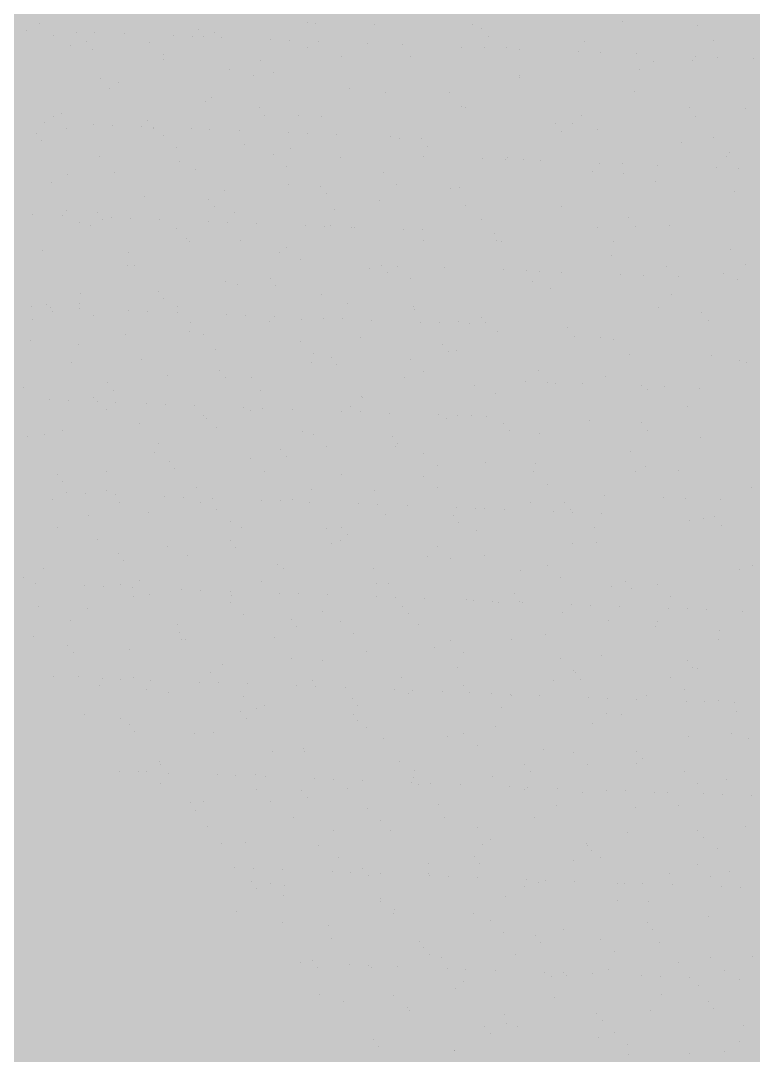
# Model space of a CAD drawing. Header units: millimetres. Extents: x 235 to 418, y 139 to 274.
# Drawn here: x 304.043 to 305.345, y 212.756 to 214.595 of the extents above; entities that cross this region are included whole.
import ezdxf

# ---------------------------------------------------------------- set-up
doc = ezdxf.new("R2010")
doc.units = ezdxf.units.MM
doc.header["$LTSCALE"] = 0.01
for name, color, linetype, lineweight in [('pasto', 153, 'Continuous', 9), ('puertas', 2, 'Continuous', 9), ('punto delgado', 4, 'Continuous', 0)]:
    doc.layers.add(name, color=color, linetype=linetype, lineweight=lineweight)

# ---------------------------------------------------------------- blocks, each defined once
blk = doc.blocks.new('A$C329661E2')
at = {"layer": 'puertas'}
for p, q in [((0.8028, 1.7617), (0.8028, 1.7617)), ((1.1372, 1.7625), (1.1372, 1.7625)), ((1.1468, 1.7617), (1.1468, 1.7617)), ((1.2207, 1.7599), (1.2207, 1.7599)), ((1.343, 1.7609), (1.343, 1.7609)), ((1.3545, 1.7554), (1.3545, 1.7554)), ((1.5299, 1.764), (1.5299, 1.764)), ((1.624, 1.759), (1.624, 1.759)), ((0.7867, 1.7533), (0.7867, 1.7533)), ((0.8194, 1.7467), (0.8194, 1.7467)), ((0.848, 1.7509), (0.848, 1.7509)), ((0.8715, 1.75), (0.8715, 1.75)), ((0.9082, 1.7486), (0.9082, 1.7486)), ((0.9694, 1.7462), (0.9694, 1.7462)), ((0.9929, 1.7453), (0.9929, 1.7453)), ((1.0007, 1.7545), (1.0007, 1.7545)), ((1.0075, 1.7457), (1.0075, 1.7457)), ((1.0212, 1.75), (1.0212, 1.75)), ((1.0296, 1.7438), (1.0296, 1.7438)), ((1.3627, 1.7448), (1.3627, 1.7448)), ((0.8411, 1.7345), (0.8411, 1.7345)), ((0.8614, 1.7386), (0.8614, 1.7386)), ((0.8683, 1.7297), (0.8683, 1.7297)), ((0.9402, 1.7384), (0.9402, 1.7384)), ((1.0909, 1.7415), (1.0909, 1.7415)), ((1.1144, 1.7405), (1.1144, 1.7405)), ((1.1369, 1.7317), (1.1369, 1.7317)), ((1.151, 1.7391), (1.151, 1.7391)), ((1.2115, 1.7368), (1.2115, 1.7368)), ((1.2555, 1.735), (1.2555, 1.735)), ((1.329, 1.7322), (1.329, 1.7322)), ((1.3572, 1.7311), (1.3572, 1.7311)), ((1.3856, 1.7319), (1.3856, 1.7319)), ((1.4012, 1.7294), (1.4012, 1.7294)), ((1.4819, 1.7389), (1.4819, 1.7389)), ((1.6439, 1.7409), (1.6439, 1.7409)), ((0.9568, 1.7234), (0.9568, 1.7234)), ((1.1791, 1.7199), (1.1791, 1.7199)), ((1.2657, 1.7203), (1.2657, 1.7203)), ((1.4748, 1.7265), (1.4748, 1.7265)), ((1.5029, 1.7254), (1.5029, 1.7254)), ((1.547, 1.7237), (1.547, 1.7237)), ((1.6205, 1.7208), (1.6205, 1.7208)), ((1.6487, 1.7197), (1.6487, 1.7197)), ((1.6927, 1.718), (1.6927, 1.718)), ((0.9568, 1.7161), (0.9568, 1.7161)), ((1.0399, 1.7039), (1.0399, 1.7039)), ((1.0777, 1.7151), (1.0777, 1.7151)), ((1.5505, 1.7039), (1.5505, 1.7039)), ((1.5687, 1.7139), (1.5687, 1.7139)), ((1.6172, 1.7151), (1.6172, 1.7151)), ((0.879, 1.6925), (0.879, 1.6925)), ((1.0696, 1.6962), (1.0696, 1.6962)), ((1.0942, 1.7001), (1.0942, 1.7001)), ((1.4011, 1.6964), (1.4011, 1.6964)), ((1.4016, 1.6947), (1.4016, 1.6947)), ((0.8895, 1.6807), (0.8895, 1.6807)), ((0.9006, 1.688), (0.9006, 1.688)), ((1.1895, 1.6801), (1.1895, 1.6801)), ((1.0165, 1.6692), (1.0165, 1.6692)), ((1.2345, 1.6755), (1.2345, 1.6755)), ((1.3142, 1.675), (1.3142, 1.675)), ((1.5449, 1.677), (1.5449, 1.677)), ((1.0094, 1.6645), (1.0094, 1.6645)), ((1.0769, 1.6562), (1.0769, 1.6562)), ((1.3288, 1.6584), (1.3288, 1.6584)), ((1.3341, 1.657), (1.3341, 1.657)), ((1.6131, 1.6565), (1.6131, 1.6565)), ((1.6838, 1.655), (1.6838, 1.655)), ((0.8195, 1.6452), (0.8195, 1.6452)), ((0.8293, 1.649), (0.8293, 1.649)), ((0.9376, 1.6402), (0.9376, 1.6402)), ((1.0837, 1.6473), (1.0837, 1.6473)), ((1.1251, 1.6462), (1.1251, 1.6462)), ((1.1539, 1.6459), (1.1539, 1.6459)), ((1.4791, 1.6471), (1.4791, 1.6471)), ((1.6213, 1.6459), (1.6213, 1.6459)), ((0.8087, 1.6375), (0.8087, 1.6375)), ((0.8361, 1.6301), (0.8361, 1.6301)), ((0.87, 1.6351), (0.87, 1.6351)), ((0.8935, 1.6342), (0.8935, 1.6342)), ((0.9302, 1.6327), (0.9302, 1.6327)), ((0.9445, 1.6313), (0.9445, 1.6313)), ((0.945, 1.6307), (0.945, 1.6307)), ((0.9915, 1.6303), (0.9915, 1.6303)), ((1.0149, 1.6294), (1.0149, 1.6294)), ((1.0516, 1.628), (1.0516, 1.628)), ((1.446, 1.6374), (1.446, 1.6374)), ((1.4542, 1.6267), (1.4542, 1.6267)), ((1.4677, 1.6364), (1.4677, 1.6364)), ((1.499, 1.629), (1.499, 1.629)), ((0.7984, 1.6242), (0.7984, 1.6242)), ((0.8052, 1.6154), (0.8052, 1.6154)), ((0.9569, 1.6219), (0.9569, 1.6219)), ((1.1129, 1.6256), (1.1129, 1.6256)), ((1.1364, 1.6247), (1.1364, 1.6247)), ((1.173, 1.6233), (1.173, 1.6233)), ((1.2407, 1.62), (1.2407, 1.62)), ((1.2516, 1.6177), (1.2516, 1.6177)), ((1.2789, 1.6182), (1.2789, 1.6182)), ((1.644, 1.6191), (1.644, 1.6191)), ((0.9735, 1.6068), (0.9735, 1.6068)), ((1.0578, 1.6108), (1.0578, 1.6108)), ((1.1161, 1.6056), (1.1161, 1.6056)), ((1.2871, 1.6076), (1.2871, 1.6076)), ((1.603, 1.6125), (1.603, 1.6125)), ((1.6639, 1.601), (1.6639, 1.601)), ((0.8777, 1.5952), (0.8777, 1.5952)), ((0.9768, 1.5896), (0.9768, 1.5896)), ((1.0944, 1.5985), (1.0944, 1.5985)), ((1.1777, 1.5946), (1.1777, 1.5946)), ((1.2819, 1.596), (1.2819, 1.596)), ((1.3555, 1.5932), (1.3555, 1.5932)), ((1.3836, 1.5921), (1.3836, 1.5921)), ((1.3869, 1.5938), (1.3869, 1.5938)), ((1.4057, 1.592), (1.4057, 1.592)), ((1.4276, 1.5904), (1.4276, 1.5904)), ((1.5012, 1.5875), (1.5012, 1.5875)), ((1.6601, 1.5958), (1.6601, 1.5958)), ((0.8957, 1.576), (0.8957, 1.576)), ((0.9976, 1.5791), (0.9976, 1.5791)), ((1.1109, 1.5835), (1.1109, 1.5835)), ((1.2318, 1.5752), (1.2318, 1.5752)), ((1.493, 1.5766), (1.493, 1.5766)), ((1.5293, 1.5864), (1.5293, 1.5864)), ((1.5308, 1.5745), (1.5308, 1.5745)), ((1.5734, 1.5847), (1.5734, 1.5847)), ((1.6469, 1.5818), (1.6469, 1.5818)), ((1.6751, 1.5807), (1.6751, 1.5807)), ((0.8175, 1.5635), (0.8175, 1.5635)), ((0.8376, 1.5736), (0.8376, 1.5736)), ((1.5706, 1.564), (1.5706, 1.564)), ((1.0332, 1.5527), (1.0332, 1.5527)), ((1.1133, 1.5607), (1.1133, 1.5607)), ((1.1531, 1.5578), (1.1531, 1.5578)), ((1.16, 1.549), (1.16, 1.549)), ((1.2484, 1.5602), (1.2484, 1.5602)), ((1.3147, 1.5558), (1.3147, 1.5558)), ((1.3259, 1.5575), (1.3259, 1.5575)), ((1.6696, 1.5525), (1.6696, 1.5525)), ((0.9332, 1.5452), (0.9332, 1.5452)), ((1.0138, 1.5418), (1.0138, 1.5418)), ((1.2261, 1.5408), (1.2261, 1.5408)), ((0.7941, 1.523), (0.7941, 1.523)), ((0.8362, 1.5286), (0.8362, 1.5286)), ((0.8746, 1.5259), (0.8746, 1.5259)), ((1.0207, 1.533), (1.0207, 1.533)), ((1.046, 1.5253), (1.046, 1.5253)), ((1.1706, 1.5294), (1.1706, 1.5294)), ((1.3342, 1.5351), (1.3342, 1.5351)), ((1.4535, 1.5338), (1.4535, 1.5338)), ((0.8308, 1.5216), (0.8308, 1.5216)), ((0.8528, 1.5135), (0.8528, 1.5135)), ((0.8814, 1.517), (0.8814, 1.517)), ((0.892, 1.5192), (0.892, 1.5192)), ((0.9155, 1.5183), (0.9155, 1.5183)), ((0.9522, 1.5169), (0.9522, 1.5169)), ((1.0135, 1.5145), (1.0135, 1.5145)), ((1.0369, 1.5136), (1.0369, 1.5136)), ((1.0736, 1.5122), (1.0736, 1.5122)), ((1.3541, 1.5171), (1.3541, 1.5171)), ((1.5374, 1.5193), (1.5374, 1.5193)), ((1.5888, 1.5099), (1.5888, 1.5099)), ((0.8659, 1.5097), (0.8659, 1.5097)), ((0.9736, 1.5053), (0.9736, 1.5053)), ((1.1349, 1.5098), (1.1349, 1.5098)), ((1.1584, 1.5089), (1.1584, 1.5089)), ((1.1659, 1.5091), (1.1659, 1.5091)), ((1.1923, 1.5072), (1.1923, 1.5072)), ((1.195, 1.5074), (1.195, 1.5074)), ((1.2563, 1.505), (1.2563, 1.505)), ((1.2798, 1.5041), (1.2798, 1.5041)), ((1.3703, 1.5002), (1.3703, 1.5002)), ((1.4991, 1.5072), (1.4991, 1.5072)), ((1.5457, 1.5087), (1.5457, 1.5087)), ((0.9858, 1.4936), (0.9858, 1.4936)), ((0.9902, 1.4902), (0.9902, 1.4902)), ((1.053, 1.4912), (1.053, 1.4912)), ((1.2816, 1.4908), (1.2816, 1.4908)), ((1.3727, 1.4912), (1.3727, 1.4912)), ((1.3786, 1.4895), (1.3786, 1.4895)), ((1.519, 1.4891), (1.519, 1.4891)), ((0.8057, 1.478), (0.8057, 1.478)), ((0.9138, 1.4753), (0.9138, 1.4753)), ((1.1015, 1.4753), (1.1015, 1.4753)), ((1.111, 1.482), (1.111, 1.482)), ((1.5166, 1.4719), (1.5166, 1.4719)), ((1.664, 1.4792), (1.664, 1.4792)), ((0.9124, 1.4594), (0.9124, 1.4594)), ((0.9214, 1.4597), (0.9214, 1.4597)), ((1.1276, 1.4669), (1.1276, 1.4669)), ((1.2293, 1.4594), (1.2293, 1.4594)), ((1.2485, 1.4587), (1.2485, 1.4587)), ((1.5845, 1.4586), (1.5845, 1.4586)), ((1.6839, 1.4611), (1.6839, 1.4611)), ((1.2143, 1.4554), (1.2143, 1.4554)), ((1.2362, 1.4506), (1.2362, 1.4506)), ((1.3083, 1.457), (1.3083, 1.457)), ((1.3819, 1.4542), (1.3819, 1.4542)), ((1.41, 1.4531), (1.41, 1.4531)), ((1.4257, 1.4521), (1.4257, 1.4521)), ((1.454, 1.4513), (1.454, 1.4513)), ((1.5276, 1.4485), (1.5276, 1.4485)), ((1.5558, 1.4474), (1.5558, 1.4474)), ((1.5998, 1.4457), (1.5998, 1.4457)), ((1.6555, 1.4499), (1.6555, 1.4499)), ((1.0342, 1.4398), (1.0342, 1.4398)), ((1.0498, 1.4361), (1.0498, 1.4361)), ((1.0901, 1.4435), (1.0901, 1.4435)), ((1.0969, 1.4346), (1.0969, 1.4346)), ((1.265, 1.4436), (1.265, 1.4436)), ((1.4174, 1.4394), (1.4174, 1.4394)), ((1.6733, 1.4428), (1.6733, 1.4428)), ((0.8541, 1.4242), (0.8541, 1.4242)), ((0.9508, 1.4275), (0.9508, 1.4275)), ((1.1541, 1.4237), (1.1541, 1.4237)), ((1.4394, 1.4312), (1.4394, 1.4312)), ((1.5906, 1.4241), (1.5906, 1.4241)), ((0.7926, 1.4081), (0.7926, 1.4081)), ((0.8115, 1.4115), (0.8115, 1.4115)), ((0.8161, 1.4072), (0.8161, 1.4072)), ((0.8529, 1.412), (0.8529, 1.412)), ((0.9577, 1.4186), (0.9577, 1.4186)), ((0.974, 1.4081), (0.974, 1.4081)), ((1.1873, 1.4128), (1.1873, 1.4128)), ((1.2685, 1.4089), (1.2685, 1.4089)), ((1.5747, 1.4073), (1.5747, 1.4073)), ((0.8184, 1.4027), (0.8184, 1.4027)), ((0.8528, 1.4058), (0.8528, 1.4058)), ((0.8694, 1.397), (0.8694, 1.397)), ((0.914, 1.4034), (0.914, 1.4034)), ((0.9375, 1.4025), (0.9375, 1.4025)), ((0.9742, 1.401), (0.9742, 1.401)), ((1.0355, 1.3987), (1.0355, 1.3987)), ((1.0589, 1.3977), (1.0589, 1.3977)), ((1.0956, 1.3963), (1.0956, 1.3963)), ((1.1569, 1.3939), (1.1569, 1.3939)), ((1.2698, 1.4053), (1.2698, 1.4053)), ((1.3542, 1.3952), (1.3542, 1.3952)), ((1.6289, 1.4013), (1.6289, 1.4013)), ((0.7939, 1.3925), (0.7939, 1.3925)), ((0.9903, 1.3887), (0.9903, 1.3887)), ((1.0897, 1.3898), (1.0897, 1.3898)), ((1.1293, 1.3929), (1.1293, 1.3929)), ((1.1804, 1.393), (1.1804, 1.393)), ((1.2171, 1.3916), (1.2171, 1.3916)), ((1.2783, 1.3892), (1.2783, 1.3892)), ((1.3018, 1.3883), (1.3018, 1.3883)), ((1.3247, 1.3895), (1.3247, 1.3895)), ((1.3385, 1.3869), (1.3385, 1.3869)), ((1.3586, 1.3887), (1.3586, 1.3887)), ((1.4618, 1.3821), (1.4618, 1.3821)), ((1.6371, 1.3907), (1.6371, 1.3907)), ((0.9096, 1.3742), (0.9096, 1.3742)), ((0.99, 1.3769), (0.99, 1.3769)), ((1.0069, 1.3736), (1.0069, 1.3736)), ((1.2025, 1.3699), (1.2025, 1.3699)), ((1.3741, 1.3772), (1.3741, 1.3772)), ((1.47, 1.3715), (1.47, 1.3715)), ((1.5025, 1.3693), (1.5025, 1.3693)), ((0.7917, 1.3661), (0.7917, 1.3661)), ((0.8507, 1.3609), (0.8507, 1.3609)), ((1.1277, 1.3654), (1.1277, 1.3654)), ((1.3055, 1.3611), (1.3055, 1.3611)), ((1.5191, 1.3673), (1.5191, 1.3673)), ((0.9291, 1.3428), (0.9291, 1.3428)), ((1.0224, 1.3543), (1.0224, 1.3543)), ((1.1443, 1.3503), (1.1443, 1.3503)), ((1.1663, 1.3451), (1.1663, 1.3451)), ((1.3124, 1.3522), (1.3124, 1.3522)), ((1.3224, 1.3537), (1.3224, 1.3537)), ((1.539, 1.3492), (1.539, 1.3492)), ((1.6413, 1.3473), (1.6413, 1.3473)), ((0.8423, 1.3388), (0.8423, 1.3388)), ((1.1423, 1.3382), (1.1423, 1.3382)), ((1.1731, 1.3363), (1.1731, 1.3363)), ((1.2652, 1.3421), (1.2652, 1.3421)), ((1.6759, 1.3406), (1.6759, 1.3406)), ((1.6841, 1.3393), (1.6841, 1.3393)), ((0.9622, 1.3226), (0.9622, 1.3226)), ((1.027, 1.3291), (1.027, 1.3291)), ((1.0339, 1.3203), (1.0339, 1.3203)), ((1.0665, 1.3195), (1.0665, 1.3195)), ((1.258, 1.3199), (1.258, 1.3199)), ((1.2817, 1.327), (1.2817, 1.327)), ((1.4252, 1.3286), (1.4252, 1.3286)), ((1.5088, 1.3214), (1.5088, 1.3214)), ((0.7821, 1.3071), (0.7821, 1.3071)), ((0.8878, 1.3132), (0.8878, 1.3132)), ((0.8946, 1.3043), (0.8946, 1.3043)), ((1.0779, 1.3043), (1.0779, 1.3043)), ((1.3447, 1.3105), (1.3447, 1.3105)), ((1.4083, 1.3151), (1.4083, 1.3151)), ((1.4364, 1.314), (1.4364, 1.314)), ((1.4457, 1.3122), (1.4457, 1.3122)), ((1.4805, 1.3123), (1.4805, 1.3123)), ((1.554, 1.3095), (1.554, 1.3095)), ((1.5605, 1.3048), (1.5605, 1.3048)), ((1.5822, 1.3084), (1.5822, 1.3084)), ((1.6262, 1.3067), (1.6262, 1.3067)), ((0.8146, 1.2923), (0.8146, 1.2923)), ((0.8381, 1.2914), (0.8381, 1.2914)), ((0.8696, 1.2954), (0.8696, 1.2954)), ((1.204, 1.2962), (1.204, 1.2962)), ((1.2055, 1.2945), (1.2055, 1.2945)), ((1.3708, 1.3), (1.3708, 1.3)), ((0.8748, 1.2899), (0.8748, 1.2899)), ((0.8861, 1.2804), (0.8861, 1.2804)), ((0.8978, 1.2887), (0.8978, 1.2887)), ((0.936, 1.2875), (0.936, 1.2875)), ((0.9595, 1.2866), (0.9595, 1.2866)), ((0.9962, 1.2852), (0.9962, 1.2852)), ((1.0575, 1.2828), (1.0575, 1.2828)), ((1.0662, 1.2785), (1.0662, 1.2785)), ((1.081, 1.2819), (1.081, 1.2819)), ((1.1176, 1.2805), (1.1176, 1.2805)), ((1.1789, 1.2781), (1.1789, 1.2781)), ((1.1907, 1.2844), (1.1907, 1.2844)), ((1.6106, 1.2842), (1.6106, 1.2842)), ((1.007, 1.2721), (1.007, 1.2721)), ((1.0106, 1.2688), (1.0106, 1.2688)), ((1.2024, 1.2772), (1.2024, 1.2772)), ((1.2391, 1.2757), (1.2391, 1.2757)), ((1.3003, 1.2734), (1.3003, 1.2734)), ((1.3106, 1.2683), (1.3106, 1.2683)), ((1.3238, 1.2724), (1.3238, 1.2724)), ((1.3414, 1.2729), (1.3414, 1.2729)), ((1.3605, 1.271), (1.3605, 1.271)), ((1.4883, 1.2667), (1.4883, 1.2667)), ((0.8305, 1.2533), (0.8305, 1.2533)), ((0.927, 1.2626), (0.927, 1.2626)), ((1.0236, 1.2571), (1.0236, 1.2571)), ((1.1305, 1.2527), (1.1305, 1.2527)), ((1.3817, 1.2627), (1.3817, 1.2627)), ((1.3886, 1.2539), (1.3886, 1.2539)), ((1.5532, 1.2641), (1.5532, 1.2641)), ((1.5615, 1.2535), (1.5615, 1.2535)), ((0.7877, 1.2466), (0.7877, 1.2466)), ((0.8084, 1.2495), (0.8084, 1.2495)), ((1.1444, 1.2488), (1.1444, 1.2488)), ((1.2425, 1.2467), (1.2425, 1.2467)), ((1.4263, 1.2499), (1.4263, 1.2499)), ((1.6272, 1.2447), (1.6272, 1.2447)), ((0.9458, 1.2262), (0.9458, 1.2262)), ((0.9504, 1.2371), (0.9504, 1.2371)), ((1.1032, 1.2308), (1.1032, 1.2308)), ((1.161, 1.2338), (1.161, 1.2338)), ((1.2462, 1.2344), (1.2462, 1.2344)), ((1.2493, 1.2379), (1.2493, 1.2379)), ((1.5392, 1.2274), (1.5392, 1.2274)), ((0.964, 1.2148), (0.964, 1.2148)), ((1.0661, 1.2188), (1.0661, 1.2188)), ((1.1101, 1.2219), (1.1101, 1.2219)), ((1.2818, 1.2255), (1.2818, 1.2255)), ((1.359, 1.2145), (1.359, 1.2145)), ((0.886, 1.2033), (0.886, 1.2033)), ((0.9708, 1.2059), (0.9708, 1.2059)), ((1.0832, 1.2029), (1.0832, 1.2029)), ((1.2984, 1.2105), (1.2984, 1.2105)), ((1.4193, 1.2022), (1.4193, 1.2022)), ((1.4209, 1.2121), (1.4209, 1.2121)), ((1.5464, 1.2022), (1.5464, 1.2022)), ((1.5591, 1.2093), (1.5591, 1.2093)), ((1.6003, 1.2034), (1.6003, 1.2034)), ((0.8247, 1.1988), (0.8247, 1.1988)), ((0.8316, 1.19), (0.8316, 1.19)), ((1.1789, 1.1989), (1.1789, 1.1989)), ((1.2817, 1.1961), (1.2817, 1.1961)), ((0.8366, 1.1764), (0.8366, 1.1764)), ((0.8601, 1.1755), (0.8601, 1.1755)), ((0.8862, 1.1788), (0.8862, 1.1788)), ((0.9988, 1.1834), (0.9988, 1.1834)), ((1.1424, 1.1802), (1.1424, 1.1802)), ((1.2206, 1.1796), (1.2206, 1.1796)), ((1.2988, 1.1828), (1.2988, 1.1828)), ((1.4358, 1.1871), (1.4358, 1.1871)), ((1.6902, 1.1828), (1.6902, 1.1828)), ((0.8187, 1.1678), (0.8187, 1.1678)), ((0.8968, 1.1741), (0.8968, 1.1741)), ((0.9028, 1.1638), (0.9028, 1.1638)), ((0.958, 1.1717), (0.958, 1.1717)), ((0.9815, 1.1708), (0.9815, 1.1708)), ((1.0032, 1.1642), (1.0032, 1.1642)), ((1.0182, 1.1694), (1.0182, 1.1694)), ((1.0795, 1.167), (1.0795, 1.167)), ((1.103, 1.1661), (1.103, 1.1661)), ((1.1187, 1.1672), (1.1187, 1.1672)), ((1.1396, 1.1646), (1.1396, 1.1646)), ((1.2009, 1.1622), (1.2009, 1.1622)), ((1.4145, 1.1645), (1.4145, 1.1645)), ((1.458, 1.1644), (1.458, 1.1644)), ((1.5069, 1.1733), (1.5069, 1.1733)), ((1.5804, 1.1705), (1.5804, 1.1705)), ((1.6086, 1.1694), (1.6086, 1.1694)), ((1.6526, 1.1676), (1.6526, 1.1676)), ((0.9386, 1.1517), (0.9386, 1.1517)), ((1.0237, 1.1555), (1.0237, 1.1555)), ((1.2244, 1.1613), (1.2244, 1.1613)), ((1.2344, 1.1489), (1.2344, 1.1489)), ((1.2611, 1.1599), (1.2611, 1.1599)), ((1.3223, 1.1575), (1.3223, 1.1575)), ((1.3458, 1.1566), (1.3458, 1.1566)), ((1.3581, 1.1563), (1.3581, 1.1563)), ((1.3825, 1.1552), (1.3825, 1.1552)), ((1.4438, 1.1528), (1.4438, 1.1528)), ((1.4648, 1.1555), (1.4648, 1.1555)), ((1.4673, 1.1519), (1.4673, 1.1519)), ((1.5039, 1.1504), (1.5039, 1.1504)), ((0.8639, 1.1482), (0.8639, 1.1482)), ((1.0402, 1.1405), (1.0402, 1.1405)), ((1.3187, 1.1484), (1.3187, 1.1484)), ((1.3255, 1.1395), (1.3255, 1.1395)), ((1.613, 1.1422), (1.613, 1.1422)), ((1.6306, 1.1443), (1.6306, 1.1443)), ((1.6447, 1.1461), (1.6447, 1.1461)), ((0.825, 1.133), (0.825, 1.133)), ((1.0543, 1.1333), (1.0543, 1.1333)), ((1.1611, 1.1322), (1.1611, 1.1322)), ((1.1794, 1.1324), (1.1794, 1.1324)), ((1.1863, 1.1236), (1.1863, 1.1236)), ((1.3472, 1.129), (1.3472, 1.129)), ((1.4955, 1.133), (1.4955, 1.133)), ((1.6529, 1.1354), (1.6529, 1.1354)), ((0.8742, 1.1178), (0.8742, 1.1178)), ((1.0402, 1.1164), (1.0402, 1.1164)), ((1.1671, 1.1134), (1.1671, 1.1134)), ((1.1777, 1.1172), (1.1777, 1.1172)), ((1.4671, 1.1129), (1.4671, 1.1129)), ((1.4972, 1.1138), (1.4972, 1.1138)), ((0.9009, 1.1004), (0.9009, 1.1004)), ((0.9625, 1.1096), (0.9625, 1.1096)), ((0.987, 1.0979), (0.987, 1.0979)), ((1.047, 1.1076), (1.047, 1.1076)), ((1.287, 1.0973), (1.287, 1.0973)), ((1.2985, 1.1089), (1.2985, 1.1089)), ((1.3579, 1.0978), (1.3579, 1.0978)), ((0.9078, 1.0916), (0.9078, 1.0916)), ((1.0999, 1.0863), (1.0999, 1.0863)), ((1.3151, 1.0939), (1.3151, 1.0939)), ((1.436, 1.0856), (1.436, 1.0856)), ((1.6917, 1.0853), (1.6917, 1.0853)), ((0.8069, 1.0823), (0.8069, 1.0823)), ((1.1069, 1.0817), (1.1069, 1.0817)), ((1.2186, 1.0818), (1.2186, 1.0818)), ((1.4027, 1.079), (1.4027, 1.079)), ((1.6761, 1.0802), (1.6761, 1.0802)), ((0.7821, 1.0705), (0.7821, 1.0705)), ((0.7973, 1.063), (0.7973, 1.063)), ((0.8586, 1.0606), (0.8586, 1.0606)), ((0.8821, 1.0597), (0.8821, 1.0597)), ((0.9029, 1.0623), (0.9029, 1.0623)), ((0.9188, 1.0582), (0.9188, 1.0582)), ((0.9268, 1.0662), (0.9268, 1.0662)), ((1.0794, 1.0658), (1.0794, 1.0658)), ((1.2226, 1.0634), (1.2226, 1.0634)), ((1.2373, 1.063), (1.2373, 1.063)), ((1.4525, 1.0706), (1.4525, 1.0706)), ((1.5155, 1.0591), (1.5155, 1.0591)), ((1.5342, 1.066), (1.5342, 1.066)), ((1.5734, 1.0623), (1.5734, 1.0623)), ((0.9195, 1.0472), (0.9195, 1.0472)), ((0.9401, 1.0499), (0.9401, 1.0499)), ((0.9801, 1.0559), (0.9801, 1.0559)), ((1.0035, 1.0549), (1.0035, 1.0549)), ((1.0402, 1.0535), (1.0402, 1.0535)), ((1.0425, 1.0479), (1.0425, 1.0479)), ((1.1015, 1.0511), (1.1015, 1.0511)), ((1.125, 1.0502), (1.125, 1.0502)), ((1.1616, 1.0488), (1.1616, 1.0488)), ((1.2229, 1.0464), (1.2229, 1.0464)), ((1.2464, 1.0455), (1.2464, 1.0455)), ((1.3949, 1.05), (1.3949, 1.05)), ((1.541, 1.0572), (1.541, 1.0572)), ((1.5899, 1.0473), (1.5899, 1.0473)), ((0.8009, 1.0339), (0.8009, 1.0339)), ((1.0404, 1.0389), (1.0404, 1.0389)), ((1.2557, 1.034), (1.2557, 1.034)), ((1.2831, 1.0441), (1.2831, 1.0441)), ((1.3354, 1.0435), (1.3354, 1.0435)), ((1.3443, 1.0417), (1.3443, 1.0417)), ((1.3678, 1.0408), (1.3678, 1.0408)), ((1.3748, 1.0397), (1.3748, 1.0397)), ((1.4018, 1.0412), (1.4018, 1.0412)), ((1.4045, 1.0393), (1.4045, 1.0393)), ((1.4658, 1.0369), (1.4658, 1.0369)), ((1.4893, 1.036), (1.4893, 1.036)), ((1.5259, 1.0346), (1.5259, 1.0346)), ((0.8624, 1.0323), (0.8624, 1.0323)), ((1.0569, 1.0239), (1.0569, 1.0239)), ((1.1553, 1.028), (1.1553, 1.028)), ((1.2625, 1.0252), (1.2625, 1.0252)), ((1.4553, 1.0274), (1.4553, 1.0274)), ((1.5872, 1.0322), (1.5872, 1.0322)), ((1.6107, 1.0313), (1.6107, 1.0313)), ((1.635, 1.0303), (1.635, 1.0303)), ((1.679, 1.0286), (1.679, 1.0286)), ((0.8417, 1.0164), (0.8417, 1.0164)), ((0.9752, 1.0124), (0.9752, 1.0124)), ((1.1164, 1.0181), (1.1164, 1.0181)), ((1.1232, 1.0092), (1.1232, 1.0092)), ((1.1778, 1.0156), (1.1778, 1.0156)), ((1.2752, 1.0118), (1.2752, 1.0118)), ((1.5122, 1.0164), (1.5122, 1.0164)), ((1.571, 1.0091), (1.571, 1.0091)), ((1.5734, 1.0154), (1.5734, 1.0154)), ((0.7951, 0.9968), (0.7951, 0.9968)), ((0.9771, 1.0021), (0.9771, 1.0021)), ((1.0951, 0.9963), (1.0951, 0.9963)), ((1.1944, 1.0006), (1.1944, 1.0006)), ((1.4341, 0.9994), (1.4341, 0.9994)), ((1.6507, 1.0044), (1.6507, 1.0044)), ((0.8379, 0.9861), (0.8379, 0.9861)), ((0.9792, 0.9931), (0.9792, 0.9931)), ((0.984, 0.9932), (0.984, 0.9932)), ((1.2949, 0.9834), (1.2949, 0.9834)), ((1.3152, 0.9923), (1.3152, 0.9923)), ((1.3909, 0.9935), (1.3909, 0.9935)), ((1.6496, 0.9931), (1.6496, 0.9931)), ((0.8447, 0.9773), (0.8447, 0.9773)), ((0.915, 0.9807), (0.915, 0.9807)), ((1.1166, 0.9698), (1.1166, 0.9698)), ((1.2108, 0.9779), (1.2108, 0.9779)), ((1.3318, 0.9773), (1.3318, 0.9773)), ((1.4526, 0.969), (1.4526, 0.969)), ((1.5037, 0.9736), (1.5037, 0.9736)), ((1.0307, 0.9624), (1.0307, 0.9624)), ((1.1556, 0.9675), (1.1556, 0.9675)), ((1.3236, 0.958), (1.3236, 0.958)), ((1.6104, 0.9676), (1.6104, 0.9676)), ((1.6172, 0.9588), (1.6172, 0.9588)), ((1.6236, 0.9575), (1.6236, 0.9575)), ((0.8194, 0.9471), (0.8194, 0.9471)), ((0.8506, 0.9468), (0.8506, 0.9468)), ((0.8806, 0.9447), (0.8806, 0.9447)), ((0.9041, 0.9438), (0.9041, 0.9438)), ((0.9196, 0.9457), (0.9196, 0.9457)), ((0.9408, 0.9424), (0.9408, 0.9424)), ((1.0163, 0.9515), (1.0163, 0.9515)), ((1.1435, 0.9425), (1.1435, 0.9425)), ((1.254, 0.9464), (1.254, 0.9464)), ((1.4692, 0.954), (1.4692, 0.954)), ((1.4711, 0.9517), (1.4711, 0.9517)), ((1.478, 0.9428), (1.478, 0.9428)), ((1.5901, 0.9457), (1.5901, 0.9457)), ((0.8771, 0.9355), (0.8771, 0.9355)), ((0.9362, 0.9306), (0.9362, 0.9306)), ((1.0021, 0.94), (1.0021, 0.94)), ((1.0255, 0.9391), (1.0255, 0.9391)), ((1.0622, 0.9377), (1.0622, 0.9377)), ((1.1235, 0.9353), (1.1235, 0.9353)), ((1.147, 0.9344), (1.147, 0.9344)), ((1.1836, 0.9329), (1.1836, 0.9329)), ((1.2449, 0.9306), (1.2449, 0.9306)), ((1.2684, 0.9296), (1.2684, 0.9296)), ((1.3319, 0.9357), (1.3319, 0.9357)), ((1.4435, 0.9419), (1.4435, 0.9419)), ((1.6066, 0.9307), (1.6066, 0.9307)), ((0.9634, 0.9269), (0.9634, 0.9269)), ((1.057, 0.9224), (1.057, 0.9224)), ((1.1926, 0.9197), (1.1926, 0.9197)), ((1.2634, 0.9263), (1.2634, 0.9263)), ((1.3051, 0.9282), (1.3051, 0.9282)), ((1.3387, 0.9268), (1.3387, 0.9268)), ((1.3664, 0.9258), (1.3664, 0.9258)), ((1.3898, 0.9249), (1.3898, 0.9249)), ((1.3914, 0.9231), (1.3914, 0.9231)), ((1.4265, 0.9235), (1.4265, 0.9235)), ((1.4878, 0.9211), (1.4878, 0.9211)), ((1.5113, 0.9202), (1.5113, 0.9202)), ((1.5479, 0.9188), (1.5479, 0.9188)), ((1.5592, 0.9236), (1.5592, 0.9236)), ((1.6092, 0.9164), (1.6092, 0.9164)), ((1.6496, 0.917), (1.6496, 0.917)), ((1.0533, 0.9037), (1.0533, 0.9037)), ((1.0736, 0.9073), (1.0736, 0.9073)), ((1.0833, 0.9108), (1.0833, 0.9108)), ((1.1995, 0.9109), (1.1995, 0.9109)), ((1.3791, 0.908), (1.3791, 0.908)), ((1.6327, 0.9155), (1.6327, 0.9155)), ((1.6694, 0.914), (1.6694, 0.914)), ((1.672, 0.9037), (1.672, 0.9037)), ((0.8584, 0.8998), (0.8584, 0.8998)), ((0.9032, 0.8952), (0.9032, 0.8952)), ((1.0602, 0.8949), (1.0602, 0.8949)), ((1.1945, 0.8991), (1.1945, 0.8991)), ((1.199, 0.8925), (1.199, 0.8925)), ((1.5103, 0.9011), (1.5103, 0.9011)), ((1.5289, 0.8998), (1.5289, 0.8998)), ((0.9141, 0.8877), (0.9141, 0.8877)), ((0.9209, 0.8789), (0.9209, 0.8789)), ((1.211, 0.884), (1.211, 0.884)), ((1.3711, 0.8851), (1.3711, 0.8851)), ((1.4919, 0.8881), (1.4919, 0.8881)), ((0.9958, 0.8765), (0.9958, 0.8765)), ((1.0189, 0.8769), (1.0189, 0.8769)), ((1.2318, 0.8691), (1.2318, 0.8691)), ((1.3118, 0.8726), (1.3118, 0.8726)), ((1.3319, 0.8757), (1.3319, 0.8757)), ((1.6118, 0.872), (1.6118, 0.872)), ((1.6663, 0.8765), (1.6663, 0.8765)), ((1.6866, 0.8693), (1.6866, 0.8693)), ((1.0926, 0.8531), (1.0926, 0.8531)), ((1.1317, 0.857), (1.1317, 0.857)), ((1.1333, 0.8532), (1.1333, 0.8532)), ((1.3485, 0.8607), (1.3485, 0.8607)), ((1.4317, 0.8564), (1.4317, 0.8564)), ((1.4693, 0.8524), (1.4693, 0.8524)), ((1.5473, 0.8533), (1.5473, 0.8533)), ((0.9516, 0.8414), (0.9516, 0.8414)), ((1.2516, 0.8409), (1.2516, 0.8409)), ((1.5542, 0.8445), (1.5542, 0.8445)), ((0.9026, 0.8289), (0.9026, 0.8289)), ((0.9261, 0.828), (0.9261, 0.828)), ((0.9363, 0.8291), (0.9363, 0.8291)), ((0.9533, 0.8372), (0.9533, 0.8372)), ((0.9628, 0.8266), (0.9628, 0.8266)), ((1.2707, 0.8299), (1.2707, 0.8299)), ((1.4081, 0.8373), (1.4081, 0.8373)), ((1.4149, 0.8285), (1.4149, 0.8285)), ((1.4859, 0.8374), (1.4859, 0.8374)), ((1.5474, 0.8381), (1.5474, 0.8381)), ((1.6067, 0.8291), (1.6067, 0.8291)), ((0.9529, 0.8141), (0.9529, 0.8141)), ((1.0241, 0.8242), (1.0241, 0.8242)), ((1.0475, 0.8233), (1.0475, 0.8233)), ((1.0715, 0.8253), (1.0715, 0.8253)), ((1.0842, 0.8218), (1.0842, 0.8218)), ((1.1455, 0.8194), (1.1455, 0.8194)), ((1.169, 0.8185), (1.169, 0.8185)), ((1.2057, 0.8171), (1.2057, 0.8171)), ((1.2669, 0.8147), (1.2669, 0.8147)), ((1.2688, 0.8213), (1.2688, 0.8213)), ((1.2904, 0.8138), (1.2904, 0.8138)), ((1.3673, 0.8225), (1.3673, 0.8225)), ((1.6233, 0.8141), (1.6233, 0.8141)), ((1.6602, 0.8182), (1.6602, 0.8182)), ((1.0737, 0.8058), (1.0737, 0.8058)), ((1.1296, 0.8054), (1.1296, 0.8054)), ((1.1872, 0.807), (1.1872, 0.807)), ((1.2757, 0.8125), (1.2757, 0.8125)), ((1.3271, 0.8124), (1.3271, 0.8124)), ((1.3884, 0.81), (1.3884, 0.81)), ((1.4081, 0.8066), (1.4081, 0.8066)), ((1.4118, 0.8091), (1.4118, 0.8091)), ((1.4485, 0.8076), (1.4485, 0.8076)), ((1.4801, 0.8026), (1.4801, 0.8026)), ((1.5098, 0.8053), (1.5098, 0.8053)), ((1.5333, 0.8043), (1.5333, 0.8043)), ((1.5699, 0.8029), (1.5699, 0.8029)), ((1.5865, 0.8027), (1.5865, 0.8027)), ((1.6312, 0.8005), (1.6312, 0.8005)), ((0.9903, 0.7894), (0.9903, 0.7894)), ((1.0071, 0.7914), (1.0071, 0.7914)), ((1.0903, 0.7907), (1.0903, 0.7907)), ((1.1364, 0.7965), (1.1364, 0.7965)), ((1.6547, 0.7996), (1.6547, 0.7996)), ((1.6914, 0.7982), (1.6914, 0.7982)), ((0.9972, 0.7805), (0.9972, 0.7805)), ((1.2112, 0.7825), (1.2112, 0.7825)), ((1.3, 0.7871), (1.3, 0.7871)), ((1.4473, 0.7867), (1.4473, 0.7867)), ((1.5455, 0.7832), (1.5455, 0.7832)), ((1.6, 0.7865), (1.6, 0.7865)), ((1.1199, 0.7715), (1.1199, 0.7715)), ((1.2277, 0.7674), (1.2277, 0.7674)), ((1.308, 0.7707), (1.308, 0.7707)), ((1.4199, 0.7709), (1.4199, 0.7709)), ((1.0125, 0.7599), (1.0125, 0.7599)), ((1.1688, 0.7548), (1.1688, 0.7548)), ((1.2398, 0.7554), (1.2398, 0.7554)), ((1.3486, 0.7592), (1.3486, 0.7592)), ((1.5356, 0.7526), (1.5356, 0.7526)), ((1.6235, 0.7549), (1.6235, 0.7549)), ((1.683, 0.7599), (1.683, 0.7599)), ((1.0295, 0.7388), (1.0295, 0.7388)), ((1.0597, 0.7398), (1.0597, 0.7398)), ((1.15, 0.7366), (1.15, 0.7366)), ((1.3555, 0.7371), (1.3555, 0.7371)), ((1.3652, 0.7441), (1.3652, 0.7441)), ((1.4843, 0.739), (1.4843, 0.739)), ((1.486, 0.7359), (1.486, 0.7359)), ((1.6304, 0.7461), (1.6304, 0.7461)), ((1.345, 0.723), (1.345, 0.723)), ((1.4911, 0.7301), (1.4911, 0.7301)), ((1.6484, 0.7327), (1.6484, 0.7327)), ((1.1754, 0.7215), (1.1754, 0.7215)), ((1.2874, 0.7133), (1.2874, 0.7133)), ((1.3519, 0.7141), (1.3519, 0.7141)), ((1.4683, 0.7172), (1.4683, 0.7172)), ((1.5026, 0.7208), (1.5026, 0.7208)), ((1.6234, 0.7126), (1.6234, 0.7126)), ((1.0461, 0.7083), (1.0461, 0.7083)), ((1.0696, 0.7074), (1.0696, 0.7074)), ((1.1062, 0.706), (1.1062, 0.706)), ((1.1675, 0.7036), (1.1675, 0.7036)), ((1.191, 0.7027), (1.191, 0.7027)), ((1.2058, 0.707), (1.2058, 0.707)), ((1.2126, 0.6982), (1.2126, 0.6982)), ((1.2277, 0.7013), (1.2277, 0.7013)), ((1.2882, 0.7016), (1.2882, 0.7016)), ((1.2889, 0.6989), (1.2889, 0.6989)), ((1.3124, 0.698), (1.3124, 0.698)), ((1.5882, 0.701), (1.5882, 0.701)), ((1.64, 0.6975), (1.64, 0.6975)), ((1.6628, 0.7043), (1.6628, 0.7043)), ((1.0665, 0.691), (1.0665, 0.691)), ((1.0904, 0.6892), (1.0904, 0.6892)), ((1.1081, 0.686), (1.1081, 0.686)), ((1.3491, 0.6965), (1.3491, 0.6965)), ((1.4081, 0.6855), (1.4081, 0.6855)), ((1.4104, 0.6941), (1.4104, 0.6941)), ((1.4248, 0.69), (1.4248, 0.69)), ((1.4338, 0.6932), (1.4338, 0.6932)), ((1.4705, 0.6918), (1.4705, 0.6918)), ((1.5235, 0.6884), (1.5235, 0.6884)), ((1.5318, 0.6894), (1.5318, 0.6894)), ((1.5553, 0.6885), (1.5553, 0.6885)), ((1.592, 0.6871), (1.592, 0.6871)), ((1.6532, 0.6847), (1.6532, 0.6847)), ((1.0734, 0.6822), (1.0734, 0.6822)), ((1.107, 0.6742), (1.107, 0.6742)), ((1.3842, 0.6724), (1.3842, 0.6724)), ((1.6767, 0.6838), (1.6767, 0.6838)), ((1.2278, 0.6659), (1.2278, 0.6659)), ((1.228, 0.6699), (1.228, 0.6699)), ((1.5238, 0.6671), (1.5238, 0.6671)), ((1.5622, 0.6667), (1.5622, 0.6667)), ((1.0479, 0.6543), (1.0479, 0.6543)), ((1.2444, 0.6509), (1.2444, 0.6509)), ((1.245, 0.6564), (1.245, 0.6564)), ((1.3437, 0.6516), (1.3437, 0.6516)), ((1.6366, 0.6472), (1.6366, 0.6472)), ((1.1057, 0.6404), (1.1057, 0.6404)), ((1.1636, 0.636), (1.1636, 0.636)), ((1.3653, 0.6426), (1.3653, 0.6426)), ((1.5605, 0.6406), (1.5605, 0.6406)), ((1.1666, 0.62), (1.1666, 0.62)), ((1.3818, 0.6275), (1.3818, 0.6275)), ((1.4212, 0.6246), (1.4212, 0.6246)), ((1.4565, 0.6317), (1.4565, 0.6317)), ((1.5674, 0.6318), (1.5674, 0.6318)), ((1.2764, 0.6161), (1.2764, 0.6161)), ((1.282, 0.6086), (1.282, 0.6086)), ((1.4281, 0.6158), (1.4281, 0.6158)), ((1.5027, 0.6193), (1.5027, 0.6193)), ((1.5764, 0.6155), (1.5764, 0.6155)), ((1.2888, 0.5998), (1.2888, 0.5998)), ((1.3041, 0.5967), (1.3041, 0.5967)), ((1.3963, 0.6), (1.3963, 0.6)), ((1.5193, 0.6042), (1.5193, 0.6042)), ((1.6401, 0.596), (1.6401, 0.596)), ((1.6921, 0.5972), (1.6921, 0.5972)), ((1.1282, 0.5901), (1.1282, 0.5901)), ((1.1427, 0.5927), (1.1427, 0.5927)), ((1.1496, 0.5838), (1.1496, 0.5838)), ((1.1895, 0.5878), (1.1895, 0.5878)), ((1.213, 0.5868), (1.213, 0.5868)), ((1.2162, 0.5844), (1.2162, 0.5844)), ((1.2497, 0.5854), (1.2497, 0.5854)), ((1.3109, 0.583), (1.3109, 0.583)), ((1.3344, 0.5821), (1.3344, 0.5821)), ((1.512, 0.5816), (1.512, 0.5816)), ((1.5997, 0.59), (1.5997, 0.59)), ((1.6567, 0.5809), (1.6567, 0.5809)), ((1.3711, 0.5807), (1.3711, 0.5807)), ((1.4324, 0.5783), (1.4324, 0.5783)), ((1.4415, 0.5734), (1.4415, 0.5734)), ((1.4559, 0.5774), (1.4559, 0.5774)), ((1.4604, 0.574), (1.4604, 0.574)), ((1.4925, 0.576), (1.4925, 0.576)), ((1.5538, 0.5736), (1.5538, 0.5736)), ((1.5773, 0.5727), (1.5773, 0.5727)), ((1.614, 0.5712), (1.614, 0.5712)), ((1.6752, 0.5688), (1.6752, 0.5688)), ((1.3212, 0.558), (1.3212, 0.558)), ((1.3319, 0.5661), (1.3319, 0.5661)), ((1.6248, 0.5618), (1.6248, 0.5618)), ((1.1518, 0.5505), (1.1518, 0.5505)), ((1.1819, 0.5421), (1.1819, 0.5421)), ((1.2445, 0.5493), (1.2445, 0.5493)), ((1.4447, 0.5462), (1.4447, 0.5462)), ((1.5789, 0.5501), (1.5789, 0.5501)), ((1.6367, 0.5422), (1.6367, 0.5422)), ((1.2611, 0.5343), (1.2611, 0.5343)), ((1.2646, 0.5306), (1.2646, 0.5306)), ((1.5646, 0.5301), (1.5646, 0.5301)), ((1.6436, 0.5334), (1.6436, 0.5334)), ((1.382, 0.526), (1.382, 0.526)), ((1.4975, 0.5263), (1.4975, 0.5263)), ((1.5043, 0.5174), (1.5043, 0.5174)), ((1.3582, 0.5103), (1.3582, 0.5103)), ((1.3845, 0.5145), (1.3845, 0.5145)), ((1.3985, 0.511), (1.3985, 0.511)), ((1.6803, 0.5117), (1.6803, 0.5117)), ((1.2189, 0.4943), (1.2189, 0.4943)), ((1.3651, 0.5014), (1.3651, 0.5014)), ((1.5002, 0.4962), (1.5002, 0.4962)), ((1.5194, 0.5027), (1.5194, 0.5027)), ((1.6759, 0.4916), (1.6759, 0.4916)), ((1.2258, 0.4855), (1.2258, 0.4855)), ((1.3201, 0.4806), (1.3201, 0.4806)), ((1.3208, 0.4801), (1.3208, 0.4801)), ((1.536, 0.4877), (1.536, 0.4877)), ((1.6568, 0.4794), (1.6568, 0.4794)), ((1.5367, 0.4757), (1.5367, 0.4757)), ((1.613, 0.4763), (1.613, 0.4763))]:
    blk.add_line(p, q, dxfattribs=at)

msp = doc.modelspace()

# ---------------------------------------------------------------- hatches: boundary and pattern name
at = {"layer": 'pasto'}
h = msp.add_hatch(dxfattribs=at)
h.set_pattern_fill('AR-SAND', color=256, scale=0.006, style=0)
h.set_pattern_definition([(37.5, (-596.20321, -89.26105), (-0.00960019, 0.29364794), [0, -0.231648, 0, -0.25908, 0, -0.24765]), (7.5, (-596.2032, -89.26105), (0.26971397, 0.43009506), [0, -0.124968, 0, -0.208788, 0, -0.08001]), (327.5, (-596.39067, -89.26105), (0.47459542, 0.00086231), [0, -0.0762, 0, -0.27432, 0, -0.35814]), (317.5, (-596.39067, -89.26105), (0.45813387, 0.1337576), [0, -0.0381, 0, -0.179832, 0, -0.20574])])
edge = h.paths.add_edge_path()
edge.add_arc((321.7095, 217.8989), 1.5, 315, 450)
edge.add_line((321.7095, 219.3989), (302.2837, 219.3989))
edge.add_spline(control_points=[(302.2837, 219.3989), (303.2851, 218.0973), (307.1388, 214.1714), (313.5867, 212.518), (316.4367, 210.5048)], knot_values=[38.577871, 38.577871, 38.577871, 38.577871, 42.924977, 52.930225, 52.930225, 52.930225, 52.930225], degree=3, periodic=0)
edge.add_line((316.4367, 210.5048), (322.7702, 216.8383))
edge = h.paths.add_edge_path()
edge.add_spline(control_points=[(316.4367, 210.5048), (313.5867, 212.518), (307.1388, 214.1714), (303.2851, 218.0973), (302.2837, 219.3989)], knot_values=[38.577871, 38.577871, 38.577871, 38.577871, 48.58312, 52.930225, 52.930225, 52.930225, 52.930225], degree=3, periodic=0)
edge.add_line((302.2837, 219.3989), (300.6269, 219.3989))
edge.add_arc((300.6269, 217.8989), 1.5, 90, 225)
edge.add_line((299.5662, 216.8383), (309.259, 207.1455))
edge.add_arc((311.1682, 209.0547), 2.7, 225, 315)
edge.add_line((313.0774, 207.1455), (316.4367, 210.5048))

# ---------------------------------------------------------------- block references
at = {"layer": 'punto delgado', "xscale": 1.424631235263632, "yscale": 1.424631235263661, "zscale": 1.42463123526367}
msp.add_blockref('A$C329661E2', (302.9331, 212.0804), dxfattribs=at)

doc.saveas('drawing.dxf')
